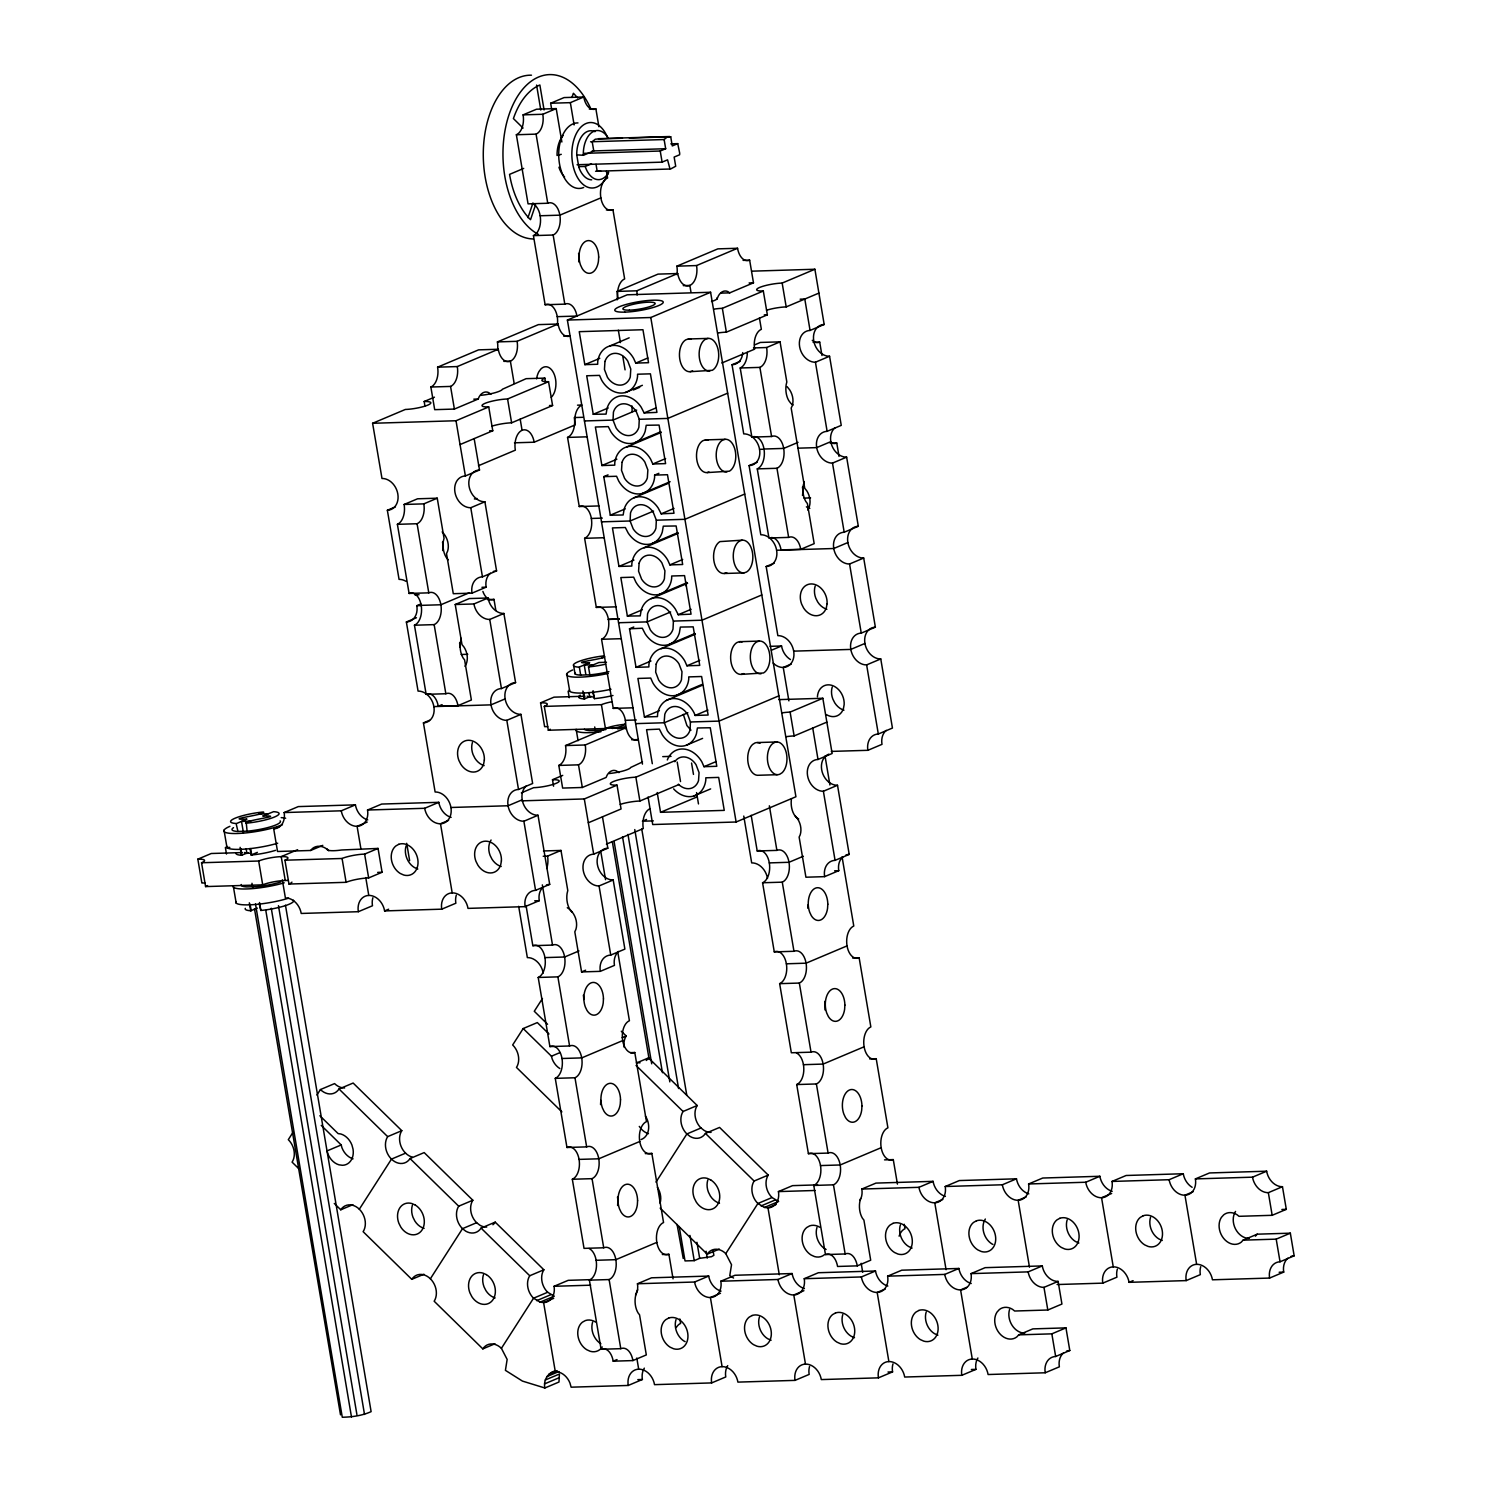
<?xml version="1.0" encoding="UTF-8"?>
<svg xmlns="http://www.w3.org/2000/svg" width="1492" height="1492" viewBox="0 0 1492 1492"><rect width="100%" height="100%" fill="white"/><g stroke="black" fill="none" stroke-linecap="round" stroke-linejoin="round"><path stroke-width="1.5" d="M654.615 475.109L654.615 477.365A24.581 19.21 67.1 0 1 639.882 493.889A24.581 19.21 67.1 0 1 618.714 481.077L616.569 476.265L603.775 476.657L610.303 515.188L623.152 514.982L624.141 509.182A24.581 19.21 67.1 0 1 658.27 508.138L661.198 513.826L673.992 513.248L667.483 474.717L654.615 475.109L658.886 473.318M578.71 261.883L578.971 257.65A16.375 9.791 88.3 0 0 578.579 253.398M600.549 1104.602L600.81 1100.369M617.613 1205.499L617.875 1201.265A16.375 9.791 88.3 0 0 617.483 1197.013M807.899 908.33L808.123 904.767M824.927 1009.898L825.188 1005.664A16.375 9.791 88.3 0 0 824.778 1001.412M677.722 143.642L672.277 145.936L670.71 136.76L667.222 137.003L664.127 139.539L665.674 148.734L660.229 151.028L662.112 162.143L667.558 159.849L670.076 169.267L675.708 166.246L674.142 157.07L679.606 154.776L679.699 153.172L677.722 143.642L670.822 143.847M545.27 1379.988L559.407 1374.039L558.978 1382.021L544.86 1387.989C543.107 1380.137 548.142 1372.286 556.031 1370.644M461.289 638.315L460.375 642.25A16.375 9.791 88.3 0 0 463.191 658.084L464.59 659.874L471.379 699.99L457.951 705.66L438.256 706.257A16.375 9.791 88.3 0 0 426.152 694.34L414.459 625.223A16.375 9.791 88.3 0 0 421.192 605.36A16.375 9.791 88.3 0 0 409.088 593.443L397.394 524.326A16.375 9.791 88.3 0 0 404.127 504.464L417.555 498.794L437.249 498.197L444.038 538.276L443.31 541.354A16.375 9.791 88.3 0 0 448.197 559.817M860.604 1198.524L859.69 1202.459A16.375 9.791 88.3 0 0 862.488 1218.311L863.905 1220.083L870.694 1260.199L857.266 1265.869L837.572 1266.466A16.375 9.791 88.3 0 0 825.468 1254.567L813.774 1185.45A16.375 9.791 88.3 0 0 820.507 1165.569A16.375 9.791 88.3 0 0 808.403 1153.67L796.709 1084.553A16.375 9.791 88.3 0 0 803.815 1068.925A16.375 9.791 88.3 0 0 796.392 1052.904M804.207 481.636L803.237 485.534A16.375 9.791 88.3 0 0 805.811 501.461L807.396 503.569L814.184 543.648L800.756 549.317L781.062 549.914A16.375 9.791 88.3 0 0 771.476 537.512M527.963 217.683L532.961 202.931M535.516 204.945L530.518 219.697A73.723 44.051 88.3 0 1 509.555 174.377L523.692 168.409M571.94 97.484L573.376 93.269A73.723 44.051 88.3 0 1 577.553 97.912M514.162 383.481L510.376 361.176A16.375 9.791 88.3 0 1 498.272 349.259L478.578 349.855L437.604 367.163A16.375 9.791 88.3 0 1 430.871 387.025L434.694 409.666L454.389 409.069L478.186 399.035L479.193 396.723A16.375 9.791 88.3 0 1 488.593 392.564L490.98 394.205M716.962 299.109L718.473 295.733A16.375 9.791 88.3 0 1 727.854 291.555L729.719 292.861L753.479 282.827L749.655 260.186A16.375 9.791 88.3 0 1 737.552 248.269L717.838 248.866L676.864 266.173A16.375 9.791 88.3 0 1 676.939 274.64M292.973 1132.372L288.31 1139.664A16.375 12.794 67.1 0 1 292.096 1162.137L298.587 1168.497M316.919 1095.035L320.426 1089.57L334.562 1083.602A16.375 12.794 67.1 0 0 344.633 1087.966M486.709 1227.077A16.375 12.794 67.1 0 1 479.771 1225.137L476.638 1222.694L462.501 1228.662L430.367 1278.775A16.375 12.794 67.1 0 0 411.792 1279.334L363.134 1231.683A16.375 12.794 67.1 0 0 359.33 1209.21L391.464 1159.116L405.6 1153.148M548.963 1033.975L537.325 1022.579L523.188 1028.547L512.67 1044.959A16.375 12.794 67.1 0 1 516.474 1067.433L561.887 1111.894M542.454 998.502L534.285 1011.278L547.564 1024.277M430.367 1278.775A16.375 12.794 67.1 0 1 434.172 1301.229L482.83 1348.88A16.375 12.794 67.1 0 1 501.405 1348.32L533.539 1298.208L547.676 1292.258L554.259 1296.194L540.123 1302.143L533.539 1298.208A16.375 12.794 67.1 0 1 529.735 1275.753L481.077 1228.102A16.375 12.794 67.1 0 1 465.653 1231.105L462.501 1228.662A16.375 12.794 67.1 0 1 458.697 1206.189L410.039 1158.557A16.375 12.794 67.1 0 1 391.464 1159.116A16.375 12.794 67.1 0 1 387.659 1136.643L339.001 1088.992A16.375 12.794 67.1 0 1 320.426 1089.57M655.976 1182.13L686.88 1133.957L700.998 1127.989L704.149 1130.432A16.375 12.794 67.1 0 0 711.069 1132.372M660.173 1208.11L707.208 1254.175A16.375 12.794 67.1 0 1 725.783 1253.616L757.899 1203.503L772.035 1197.535L778.619 1201.47L764.482 1207.438L757.899 1203.503A16.375 12.794 67.1 0 1 754.113 1181.03L705.436 1133.398A16.375 12.794 67.1 0 1 690.013 1136.4L686.88 1133.957A16.375 12.794 67.1 0 1 683.075 1111.484L636.04 1065.437M367.741 819.91A16.375 12.794 67.1 0 1 355.413 804.859L298.288 806.594L284.151 812.562A16.375 12.794 67.1 0 1 273.707 828.843L277.531 851.484L310.653 850.477L312.481 848.482A16.375 12.794 67.1 0 1 325.648 848.258L328.762 850.757M1045.221 1372.771A16.375 12.794 67.1 0 1 1055.665 1356.489L1069.801 1350.521L1065.959 1327.88L1032.837 1328.887L1018.7 1334.855L1016.891 1336.851A16.375 12.794 67.1 0 1 999.211 1333.046A16.375 12.794 67.1 0 1 997.029 1312.102L999.36 1309.547A16.375 12.794 67.1 0 1 1012.508 1309.323L1014.653 1311.02L1047.813 1310.013L1061.931 1304.045L1058.108 1281.404A16.375 12.794 67.1 0 1 1042.293 1265.925L985.149 1267.659L971.031 1273.627A16.375 12.794 67.1 0 1 960.587 1289.909L972.28 1359.025A16.375 12.794 67.1 0 1 988.096 1374.524L1045.221 1372.771L1059.357 1366.821A16.375 12.794 67.1 0 1 1063.591 1352.852M1269.599 1278.066A16.375 12.794 67.1 0 1 1280.043 1261.784L1294.161 1255.816L1290.338 1233.175L1257.215 1234.182L1243.078 1240.15L1241.269 1242.146A16.375 12.794 67.1 0 1 1223.589 1238.323A16.375 12.794 67.1 0 1 1221.389 1217.397L1223.72 1214.824A16.375 12.794 67.1 0 1 1236.887 1214.619L1239.013 1216.316L1272.172 1215.309L1286.309 1209.341L1282.467 1186.699A16.375 12.794 67.1 0 1 1266.652 1171.201L1209.527 1172.954L1195.39 1178.904A16.375 12.794 67.1 0 1 1184.946 1195.204L1196.64 1264.321A16.375 12.794 67.1 0 1 1212.455 1279.8L1269.599 1278.066L1283.717 1272.098A16.375 12.794 67.1 0 1 1287.95 1258.148M1255.387 1236.178L1257.215 1234.182M340.512 1414.845L254.479 908.721M683.243 1258.502L677.07 1224.466M557.225 316.658L576.938 316.062A16.375 9.791 88.3 0 0 564.815 304.144L553.14 235.027A16.375 9.791 88.3 0 0 559.873 215.165A16.375 9.791 88.3 0 0 547.75 203.248L528.056 203.863L516.363 134.746A16.375 9.791 88.3 0 0 523.095 114.865L536.523 109.214L556.218 108.599L561.869 142.001M551.779 109.923L550.66 103.246L564.088 97.577L583.782 96.98A16.375 9.791 88.3 0 0 595.886 108.897L598.907 126.727M523.095 114.865L542.808 114.269L556.218 108.599M550.66 103.246L570.354 102.65L583.782 96.98M561.272 154.329L557.038 155.466A24.581 14.678 88.3 0 1 563.099 135.53M594.991 131.669A24.581 14.678 88.3 0 0 576.733 154.87L583.409 155.28L593.76 150.916L592.193 141.721L595.308 139.204L598.796 138.942M578.672 166.619L585.237 166.433L591.485 163.784M606.442 171.319L607.58 178.014A16.375 9.791 88.3 0 0 600.847 197.876L559.873 215.165L540.16 215.762M497.489 350.396A16.375 9.791 88.3 0 0 497.414 341.91L538.388 324.622L558.083 324.025A16.375 9.791 88.3 0 0 570.205 335.924L563.64 336.129M617.128 299.892A16.375 9.791 88.3 0 0 617.054 291.406L658.028 274.118L677.722 273.521A16.375 9.791 88.3 0 0 689.826 285.438L690.964 292.115M437.604 367.163L457.298 366.566L498.272 349.259M497.414 341.91L517.109 341.314L558.083 324.025M642.474 764.109L567.389 320.053L627.218 294.801L710.602 292.264L795.926 796.747L736.115 821.999L652.713 824.535L648.069 797.026M617.054 291.406L636.748 290.809L677.722 273.521M676.864 266.173L696.559 265.557L737.552 248.269M405.992 581.32A16.375 12.794 67.1 0 0 399.054 579.381L387.361 510.264A16.375 12.794 67.1 0 0 397.823 493.983A16.375 12.794 67.1 0 0 381.989 478.484L372.608 423.28L405.339 409.461A16.375 2.965 -9.6 0 0 427.887 405.078A16.375 2.965 -9.6 0 0 424.176 401.516L434.433 397.189M567.389 320.053L650.792 317.516L710.602 292.264M609.948 345.939L629.176 337.826M584.827 364.645L597.695 364.253L597.695 361.996A24.581 19.21 67.1 0 1 612.429 345.473A24.581 19.21 67.1 0 1 633.578 358.304L635.741 363.097L648.535 362.705L642.959 329.732L579.25 331.672L584.827 364.645L599.784 358.341M372.608 423.28L456.011 420.744L488.742 406.924L492.77 430.759L460.04 444.579L465.392 475.948A16.375 12.794 67.1 0 0 454.948 492.248A16.375 12.794 67.1 0 0 470.763 507.728L482.457 576.845A16.375 12.794 67.1 0 0 472.013 593.145L453.288 593.704L446.518 553.625L447.675 550.996A16.375 12.794 67.1 0 0 442.154 531.917M488.742 406.924A16.375 2.965 -9.6 0 1 485.031 403.344A16.375 2.965 -9.6 0 1 507.578 398.979L548.552 381.672L552.581 405.507L511.607 422.814A16.375 2.965 -9.6 0 0 491.931 426.134M714.519 309.049A16.375 2.965 -9.6 0 1 722.352 308.322L763.326 291.015L767.354 314.849L726.38 332.156A16.375 2.965 -9.6 0 0 718.547 332.884M763.326 291.015A16.375 2.965 -9.6 0 1 759.615 287.452A16.375 2.965 -9.6 0 1 782.162 283.07L814.893 269.25L824.181 324.473A16.375 12.794 67.1 0 0 813.737 340.754A16.375 12.794 67.1 0 0 829.571 356.252L841.246 425.369L827.127 431.337A16.375 12.794 67.1 0 0 816.683 447.619L797.959 448.178M635.741 363.097L647.845 357.987M766.534 310.243A16.375 2.965 -9.6 0 1 786.191 306.904L818.922 293.085M625.297 392.527L642.381 385.309M633.429 389.953L639.714 387.305M754.598 344.894L760.342 342.451L780.055 341.855L786.825 381.971L786.172 384.638A16.375 9.791 88.3 0 0 788.746 400.565L790.779 403.269A16.375 9.791 88.3 0 0 793.147 405.022M593.238 414.291L606.088 414.105L607.076 408.286A24.581 19.21 67.1 0 1 641.206 407.241L644.134 412.93L656.928 412.37L650.419 373.839L637.55 374.212L637.55 376.488A24.581 19.21 67.1 0 1 622.798 392.993A24.581 19.21 67.1 0 1 601.649 380.18L599.504 375.387L586.71 375.76L593.238 414.291L608.195 407.987M478.466 465.728L515.337 450.155A16.375 9.791 88.3 0 1 522.069 430.293L520.186 419.14M514.479 442.807L534.173 442.21L575.147 424.903A16.375 9.791 88.3 0 1 581.88 405.041L577.516 405.171M721.83 363.004L754.616 349.165A16.375 9.791 88.3 0 1 761.349 329.303L759.428 317.983M753.497 347.934L766.627 347.524L780.055 341.855M465.392 475.948L479.51 469.999L474.158 438.611M827.127 431.337L815.434 362.22A16.375 12.794 67.1 0 1 799.619 346.722A16.375 12.794 67.1 0 1 810.063 330.441L824.181 324.473M387.361 510.264L395.436 506.87M763.717 449.223L759.559 449.353A16.375 12.794 67.1 0 0 743.725 433.874L732.031 364.757L740.107 361.344M636.674 410.095L613.025 420.091L584.454 420.949M404.127 504.464L423.821 503.867L437.249 498.197M644.134 412.93L656.256 407.82M727.667 393.161L667.856 418.413L639.285 419.289L636.189 411.4A16.375 12.794 67.1 0 0 613.436 412.09L613.025 420.091L616.121 427.98A16.375 12.794 67.1 0 0 638.874 427.29L639.285 419.289M815.434 362.22L829.571 356.252M470.763 507.728L484.9 501.778L496.575 570.895L482.457 576.845M635.144 442.546L660.788 431.729M627.013 446.835L661.198 432.419M601.891 465.541L614.76 465.15L614.76 462.893A24.581 19.21 67.1 0 1 629.493 446.369A24.581 19.21 67.1 0 1 650.643 459.2L652.806 463.993L665.6 463.602L659.072 425.071L646.222 425.276L645.234 431.076A24.581 19.21 67.1 0 1 611.105 432.12L608.27 426.619L595.383 427.01L601.891 465.541L616.849 459.238M603.775 476.657L608.046 474.866M652.806 463.993L665.618 458.585M642.362 493.423L670.132 481.711M634.231 497.713L668.416 483.277M610.303 515.188L625.26 508.884M798.034 442.359L783.692 448.421L763.997 449.017A16.375 9.791 88.3 0 0 751.875 437.1L740.2 367.983A16.375 9.791 88.3 0 0 747.305 352.373M465 666.365A16.375 12.794 67.1 0 0 464.049 647.136L461.998 644.6L455.228 604.521L469.346 598.553L488.07 597.994A16.375 12.794 67.1 0 0 503.886 613.473L515.579 682.59A16.375 12.794 67.1 0 0 505.135 698.89L490.999 704.858L433.874 706.593A16.375 12.794 67.1 0 0 418.058 691.094L406.365 621.977A16.375 12.794 67.1 0 0 416.809 605.696L420.837 603.98M835.054 427.7A16.375 12.794 67.1 0 0 831.958 445.754A16.375 12.794 67.1 0 0 846.635 457.149L858.31 526.266A16.375 12.794 67.1 0 0 847.866 542.547L833.748 548.515L776.623 550.25A16.375 12.794 67.1 0 0 760.789 534.77L749.096 465.635L757.171 462.24M653.589 511.066L630.09 520.988L601.518 521.846M469.57 592.66L440.886 604.764L421.192 605.36M472.013 593.145L486.131 587.177A16.375 12.794 67.1 0 1 490.383 573.208M830.802 441.651L816.683 447.619A16.375 12.794 67.1 0 0 832.499 463.098L844.192 532.234A16.375 12.794 67.1 0 0 833.748 548.515A16.375 12.794 67.1 0 0 849.563 563.995L861.257 633.112A16.375 12.794 67.1 0 0 850.813 649.412L793.688 651.146M661.198 513.826L674.03 508.418M406.365 621.977L416.454 617.725M455.228 604.521L473.934 603.962L488.07 597.994M744.732 494.057L684.921 519.309L656.349 520.186L653.254 512.297A16.375 12.794 67.1 0 0 630.501 512.987L630.09 520.988L633.186 528.877A16.375 12.794 67.1 0 0 655.939 528.187L656.349 520.186M832.499 463.098L846.635 457.149M652.209 543.442L677.853 532.625M644.078 547.732L678.263 533.315M473.934 603.962A16.375 12.794 67.1 0 0 489.749 619.441L503.886 613.473M618.956 566.438L631.825 566.046L631.825 563.789A24.581 19.21 67.1 0 1 646.558 547.266A24.581 19.21 67.1 0 1 667.726 560.078L669.871 564.89L682.665 564.498L676.137 525.967L663.287 526.172L662.299 531.973A24.581 19.21 67.1 0 1 628.169 533.017L625.335 527.515L612.447 527.907L618.956 566.438L633.913 560.115M669.871 564.89L682.683 559.481M659.427 594.32L687.197 582.607M651.295 598.609L687.607 583.279M627.367 616.084L640.217 615.879L641.206 610.079A24.581 19.21 67.1 0 1 675.335 609.034L678.263 614.723L691.057 614.144L684.548 575.614L671.68 576.005L671.68 578.262A24.581 19.21 67.1 0 1 656.946 594.786A24.581 19.21 67.1 0 1 635.797 581.973L633.634 577.162L620.84 577.553L627.367 616.084L642.325 609.78M844.192 532.234L858.31 526.266M773.154 663.063A16.375 12.794 67.1 0 0 793.707 657.263A16.375 12.794 67.1 0 0 777.854 635.648L766.161 566.531L774.236 563.137M438.256 706.257L442.098 704.634M629.512 628.803L642.306 628.225L645.234 633.913A24.581 19.21 67.1 0 0 679.364 632.869L680.352 627.069L693.202 626.864L699.729 665.395L686.935 665.786L684.791 660.975A24.581 19.21 67.1 0 0 663.642 648.162A24.581 19.21 67.1 0 0 648.889 664.686L648.889 666.943L636.021 667.334L629.512 628.803L633.783 626.994M670.654 611.962L647.155 621.884L618.583 622.742M433.874 706.593A16.375 12.794 67.1 0 1 423.43 722.874L435.123 791.991A16.375 12.794 67.1 0 1 450.938 807.489L508.063 805.755A16.375 12.794 67.1 0 1 518.507 789.455L506.814 720.338A16.375 12.794 67.1 0 1 490.999 704.858A16.375 12.794 67.1 0 1 501.443 688.558L515.579 682.59M678.263 614.723L691.094 609.314M423.43 722.874L429.491 720.319M604.129 655.846A24.581 4.439 -9.6 0 0 577.292 662.112A24.581 4.439 -9.6 0 0 578.84 667.166L589.694 662.784C564.274 663.418 606.778 658.811 604.577 656.499M589.844 674.832L588.501 666.887L598.889 662.504L606.479 662.262M761.797 594.954L701.986 620.206L673.414 621.082L670.318 613.193A16.375 12.794 67.1 0 0 647.565 613.883L647.155 621.884L650.251 629.773A16.375 12.794 67.1 0 0 673.004 629.083L673.414 621.082M849.563 563.995L863.7 558.045L875.375 627.162A16.375 12.794 67.1 0 0 864.931 643.444L850.813 649.412A16.375 12.794 67.1 0 0 866.628 664.891L878.322 734.008A16.375 12.794 67.1 0 0 867.878 750.308L831.305 751.409M236.613 823.491L246.963 819.108C221.133 819.873 268.131 814.445 263.394 811.984A24.581 4.439 -9.6 0 0 235.158 818.175A24.581 4.439 -9.6 0 0 236.109 823.509L237.955 831.436L247.635 831.137A24.581 4.439 -9.6 0 0 280.123 820.88M245.751 823.23C243.196 820.432 288.236 815.322 262.741 816.049L273.595 811.667A24.581 4.439 -9.6 0 1 274.547 816.982A24.581 4.439 -9.6 0 1 246.292 823.192L247.094 831.175M669.274 644.339L694.918 633.522M661.143 648.628L695.328 634.212M547.695 726.697A16.375 2.965 -9.6 0 0 544.617 726.66L540.57 702.825L553.998 697.156L584.957 696.223M506.814 720.338L520.95 714.37L532.644 783.487L518.507 789.455M636.021 667.334L650.978 661.012M204.945 883.04A16.375 2.965 -9.6 0 0 201.868 883.003L197.839 859.168L211.267 853.499L242.208 852.566M273.707 828.843L279.769 826.288M580.276 695.141A24.581 4.439 -9.6 0 0 584.211 698.946L590.925 696.298M284.151 812.562L341.276 810.809L355.413 804.859M686.935 665.786L699.748 660.378M236.09 852.865A24.581 4.439 -9.6 0 0 241.48 855.27L248.194 852.641M250.022 848.5L251.122 855.009L257.37 852.361M360.877 848.612L357.092 826.307A16.375 12.794 67.1 0 0 367.536 810.025L381.672 804.057L438.797 802.323A16.375 12.794 67.1 0 0 451.125 817.374M297.617 849.713L281.223 856.632A16.375 2.965 -9.6 0 0 258.675 861.015L201.551 862.749A16.375 2.965 -9.6 0 0 197.839 859.168M771.457 650.232L781.547 645.98A16.375 12.794 67.1 0 0 790.443 659.539M367.2 822.055L357.092 826.307A16.375 12.794 67.1 0 1 341.276 810.809M676.491 695.216L702.135 684.399M310.653 850.477L322.776 845.367M666.271 700.475L702.583 685.145M618.919 772.632L616.532 770.972A16.375 9.791 88.3 0 0 607.132 775.131L606.125 777.444L582.328 787.478L562.633 788.074L558.81 765.433A16.375 9.791 88.3 0 0 565.543 745.571L606.517 728.283L626.211 727.667A16.375 9.791 88.3 0 0 638.315 739.584L631.75 739.79M367.536 810.025L424.679 808.291L438.797 802.323M644.432 716.981L657.468 716.589L657.655 713.568A24.581 19.21 67.1 0 1 673.526 698.536A24.581 19.21 67.1 0 1 694.134 712.934L695.086 715.451L708.122 715.041L701.613 676.51L688.745 676.902L688.745 679.158A24.581 19.21 67.1 0 1 674.011 695.682A24.581 19.21 67.1 0 1 652.862 682.87L650.698 678.058L637.905 678.45L644.432 716.981L659.389 710.677M565.543 745.571L585.237 744.974L626.211 727.667M861.257 633.112L875.375 627.162M791.301 664.033L783.244 667.428L788.895 700.886M687.868 712.784L664.276 722.762L635.648 723.639M284.935 860.213L342.078 858.478A16.375 2.965 -9.6 0 1 364.626 854.095L378.054 848.426L382.083 872.26L368.655 877.93A16.375 2.965 -9.6 0 0 346.107 882.313L288.982 884.047L284.935 860.213A16.375 2.965 -9.6 0 0 281.223 856.632L285.252 880.466M695.086 715.451L707.917 710.043M448.57 820.358L440.494 823.77A16.375 12.794 67.1 0 1 424.679 808.291M521.361 792.849L533.632 787.683A16.375 2.965 -9.6 0 0 556.199 783.3A16.375 2.965 -9.6 0 0 552.488 779.719L562.726 775.392M245.285 908.348A24.581 4.439 -9.6 0 0 250.675 910.754L257.389 908.124M522.2 799.787L508.063 805.755A16.375 12.794 67.1 0 0 523.878 821.234L535.572 890.351A16.375 12.794 67.1 0 0 525.128 906.632L468.003 908.386A16.375 12.794 67.1 0 0 452.188 892.887L440.494 823.77A16.375 12.794 67.1 0 0 450.938 807.489M778.861 695.85L719.051 721.102L690.423 721.979L687.719 714.631A16.375 12.794 67.1 0 0 664.817 714.22L664.127 722.147L667.316 730.67A16.375 12.794 67.1 0 0 690.069 729.98L690.423 721.979M866.628 664.891L880.765 658.942L892.44 728.059L878.322 734.008M642.53 761.908L630.762 767.429A16.375 2.965 -9.6 0 1 621.511 771.401L617.483 772.297A16.375 2.965 -9.6 0 1 609.146 773.527M686.339 745.235L702.601 738.372M523.878 821.234L538.015 815.266L549.709 884.383L535.572 890.351M521.752 800.85L584.304 798.947L617.035 785.146L621.064 808.981L588.333 822.782L593.685 854.17A16.375 12.794 67.1 0 0 583.241 870.451A16.375 12.794 67.1 0 0 599.057 885.95L610.75 955.067A16.375 12.794 67.1 0 0 600.306 971.348L581.582 971.926L574.812 931.847L575.968 929.199A16.375 12.794 67.1 0 0 567.296 907.714M617.035 785.146A16.375 2.965 -9.6 0 1 613.324 781.566A16.375 2.965 -9.6 0 1 635.872 777.183L674.794 760.752M782.274 712.84A16.375 2.965 -9.6 0 1 790.107 712.094L822.838 698.275L832.144 753.497L818.008 759.465A16.375 12.794 67.1 0 0 807.564 775.747A16.375 12.794 67.1 0 0 823.379 791.245L835.072 860.362A16.375 12.794 67.1 0 0 824.628 876.643L805.922 877.221L799.134 837.105L800.197 834.83A16.375 12.794 67.1 0 0 797.66 818.94L795.049 815.676M282.324 879.851L285.401 897.96A16.375 12.794 67.1 0 1 301.216 913.458L358.341 911.705L372.478 905.756A16.375 12.794 67.1 0 1 372.888 897.755M667.316 759.95A24.581 19.21 67.1 0 1 701.855 761.871L704 766.683L716.104 761.573M620.243 804.356A16.375 2.965 -9.6 0 1 639.9 801.018L678.841 784.587M786.321 736.675A16.375 2.965 -9.6 0 1 794.136 735.929L826.885 722.109M365.764 877.594L368.785 895.424A16.375 12.794 67.1 0 1 384.6 910.922L388.647 909.206M543.2 856.24L547.564 856.11L560.992 850.44L567.781 890.519L567.072 893.596A16.375 9.791 88.3 0 0 571.94 912.06M693.556 796.113L710.658 788.895M657.207 792.532L660.546 812.319L696.876 796.989M646.521 819.481L642.418 821.215L653.365 820.88M384.6 910.922L441.744 909.169L455.862 903.22A16.375 12.794 67.1 0 1 456.291 895.219M606.405 844.136L643.276 828.564A16.375 9.791 88.3 0 1 650.008 808.701M593.685 854.17L607.822 848.202L602.47 816.833M867.878 750.308L881.996 744.34A16.375 12.794 67.1 0 1 886.248 730.371M525.128 906.632L539.265 900.683A16.375 12.794 67.1 0 1 543.498 886.714M599.057 885.95L613.193 879.982L624.887 949.098L610.75 955.067M823.379 791.245L837.516 785.277L849.209 854.394L835.072 860.362M578.971 950.945L564.629 957.006L544.934 957.603A16.375 9.791 88.3 0 0 532.831 945.686L526.042 905.551M803.349 856.24L789.007 862.283L769.312 862.898A16.375 9.791 88.3 0 0 757.209 850.981L751.166 815.303M581.582 971.926L585.629 970.21M600.306 971.348L614.443 965.38A16.375 12.794 67.1 0 1 618.676 951.43M824.628 876.643L838.765 870.675A16.375 12.794 67.1 0 1 842.999 856.725M339.001 1088.992L353.138 1083.043L401.796 1130.675A16.375 12.794 67.1 0 0 412.184 1157.083M353.045 1158.836A16.375 12.794 67.1 0 1 341.948 1147.74L341.202 1144.942L327.065 1150.91L327.83 1153.708A16.375 12.794 67.1 0 0 338.926 1164.804L342.414 1165.289A16.375 12.794 67.1 0 0 353.045 1149.176L351.944 1145.073A16.375 12.794 67.1 0 0 340.847 1133.995L338.125 1133.603L319.866 1115.736M523.188 1028.547L551.443 1056.205L559.519 1052.793M387.659 1136.643L401.796 1130.675M622.127 1037.667L626.174 1035.97L621.306 1031.214M617.725 951.616L629.419 1020.733A16.375 9.791 88.3 0 0 622.686 1040.595L581.712 1057.903L561.999 1058.499A16.375 9.791 88.3 0 0 549.895 1046.582L538.202 977.465A16.375 9.791 88.3 0 0 544.934 957.603M842.085 856.912L853.778 926.028A16.375 9.791 88.3 0 0 847.046 945.891L806.072 963.179L786.377 963.795A16.375 9.791 88.3 0 0 774.273 951.877L762.58 882.76A16.375 9.791 88.3 0 0 769.312 862.898M410.039 1158.557L424.176 1152.589L472.833 1200.239A16.375 12.794 67.1 0 0 476.638 1222.694M636.431 1062.994L648.535 1057.884L697.193 1105.516A16.375 12.794 67.1 0 0 700.998 1127.989M334.283 1203.429L340.773 1209.788L352.877 1204.678M458.697 1206.189L472.833 1200.239M683.075 1111.484L697.193 1105.516M622.686 1040.595A16.375 9.791 88.3 0 0 634.79 1052.513L646.484 1121.63A16.375 9.791 88.3 0 0 639.751 1141.492L598.777 1158.799L579.064 1159.396A16.375 9.791 88.3 0 0 566.96 1147.479L555.266 1078.362A16.375 9.791 88.3 0 0 561.999 1058.499M847.046 945.891A16.375 9.791 88.3 0 0 859.15 957.808L870.843 1026.925A16.375 9.791 88.3 0 0 864.11 1046.787L823.136 1064.076L803.442 1064.691M481.077 1228.102L495.213 1222.134L543.871 1269.785A16.375 12.794 67.1 0 0 547.676 1292.258M705.436 1133.398L719.573 1127.43L768.231 1175.081A16.375 12.794 67.1 0 0 772.035 1197.535M411.792 1279.334L423.915 1274.224M529.735 1275.753L543.871 1269.785M754.113 1181.03L768.231 1175.081M639.751 1141.492A16.375 9.791 88.3 0 0 651.855 1153.409L663.548 1222.526A16.375 9.791 88.3 0 0 656.816 1242.388L615.842 1259.677L596.129 1260.292M864.11 1046.787A16.375 9.791 88.3 0 0 876.214 1058.705L887.908 1127.821A16.375 9.791 88.3 0 0 881.175 1147.684L840.201 1164.972L820.507 1165.569M644.32 1368.145A16.375 12.794 67.1 0 0 642.381 1379.485L628.244 1385.453L571.119 1387.187L569.981 1383.103A16.375 12.794 67.1 0 0 555.304 1371.707L543.61 1302.591A16.375 12.794 67.1 0 0 554.054 1286.291L568.191 1280.341L591.037 1279.632M779.29 1274.765L767.988 1207.886A16.375 12.794 67.1 0 0 778.432 1191.586L792.55 1185.636L817.691 1184.872M536.691 1300.651L550.809 1294.702M761.051 1205.946L775.187 1199.978M553.7 1298.32L543.61 1302.591L540.123 1302.143M776.064 1204.473L767.988 1207.886L764.482 1207.438M482.83 1348.88L494.952 1343.77M635.499 1295.112A16.375 12.794 67.1 0 0 637.457 1283.754L651.575 1277.805L708.7 1276.07A16.375 12.794 67.1 0 0 721.046 1291.121M707.208 1254.175L719.312 1249.065M859.877 1200.407A16.375 12.794 67.1 0 0 861.817 1189.049L875.953 1183.1L933.078 1181.347A16.375 12.794 67.1 0 0 945.406 1196.398M679.214 1226.536L685.033 1260.927L694.228 1260.647L699.673 1258.334L711.497 1256.693L713.866 1255.332L713.083 1250.744M255.468 903.91L342.283 1417.251C352.112 1417.046 362.183 1415.666 371.116 1411.656L285.457 905.196M637.457 1283.754L694.582 1282.02L708.7 1276.07M861.817 1189.049L918.941 1187.315L933.078 1181.347M809.578 1366.43A16.375 12.794 67.1 0 0 809.168 1374.412L795.031 1380.38L737.906 1382.114A16.375 12.794 67.1 0 0 722.091 1366.635L710.397 1297.518A16.375 12.794 67.1 0 0 720.841 1281.218L734.978 1275.268L792.103 1273.534A16.375 12.794 67.1 0 0 804.43 1288.584M946.077 1269.692L934.775 1202.813A16.375 12.794 67.1 0 0 945.219 1186.513L959.337 1180.564L1016.481 1178.811A16.375 12.794 67.1 0 0 1028.809 1193.861M720.487 1293.247L710.397 1297.518A16.375 12.794 67.1 0 1 694.582 1282.02M942.851 1199.4L934.775 1202.813A16.375 12.794 67.1 0 1 918.941 1187.315M549.093 1374.039L557.169 1370.626M546.799 1376.65L558.922 1371.521M720.841 1281.218L777.966 1279.483L792.103 1273.534M945.219 1186.513L1002.344 1184.779L1016.481 1178.811M544.599 1383.867L558.735 1377.899M892.981 1363.893A16.375 12.794 67.1 0 0 892.57 1371.894L878.434 1377.843L821.309 1379.578A16.375 12.794 67.1 0 0 805.475 1364.098L793.8 1294.981A16.375 12.794 67.1 0 0 804.244 1278.7L818.362 1272.732L875.506 1270.997A16.375 12.794 67.1 0 0 887.833 1286.048M1029.48 1267.156L1018.159 1200.277A16.375 12.794 67.1 0 0 1028.603 1183.977L1042.74 1178.027L1099.865 1176.274A16.375 12.794 67.1 0 0 1112.193 1191.325M589.098 1248.506A16.375 9.791 88.3 0 1 596.502 1264.526A16.375 9.791 88.3 0 1 589.396 1280.155L601.09 1349.272A16.375 9.791 88.3 0 1 613.193 1361.189L617.035 1359.566M613.193 1361.189L632.906 1360.573L646.316 1354.922L639.546 1314.806L638.128 1313.016A16.375 9.791 88.3 0 1 635.331 1297.182L636.245 1293.228A16.375 9.791 88.3 0 1 637.737 1289.853M803.89 1290.711L793.8 1294.981A16.375 12.794 67.1 0 1 777.966 1279.483M1026.235 1196.864L1018.159 1200.277A16.375 12.794 67.1 0 1 1002.344 1184.779M804.244 1278.7L861.369 1276.947L875.506 1270.997M1028.603 1183.977L1085.728 1182.242L1099.865 1176.274M977.894 1358A16.375 12.794 67.1 0 0 975.954 1369.358L961.818 1375.307L904.693 1377.041A16.375 12.794 67.1 0 0 888.878 1361.562L877.184 1292.445A16.375 12.794 67.1 0 0 887.628 1276.164L901.765 1270.196L958.89 1268.461A16.375 12.794 67.1 0 0 971.217 1283.512M1200.743 1266.652A16.375 12.794 67.1 0 0 1200.333 1274.634L1186.196 1280.602L1129.071 1282.337A16.375 12.794 67.1 0 0 1113.256 1266.857L1101.562 1197.74A16.375 12.794 67.1 0 0 1112.006 1181.44L1126.124 1175.491L1183.268 1173.738A16.375 12.794 67.1 0 0 1192.145 1187.315M885.26 1289.032L877.184 1292.445A16.375 12.794 67.1 0 1 861.369 1276.947M1111.652 1193.469L1101.562 1197.74A16.375 12.794 67.1 0 1 1085.728 1182.242M887.628 1276.164L944.753 1274.41L958.89 1268.461M1112.006 1181.44L1169.131 1179.706L1183.268 1173.738M636.804 1358.018L638.688 1369.171A16.375 12.794 67.1 0 1 654.522 1384.651L711.647 1382.916L725.765 1376.948A16.375 12.794 67.1 0 1 727.723 1365.609M966.629 1287.354L960.587 1289.909A16.375 12.794 67.1 0 1 944.753 1274.41M1193.022 1191.791L1184.946 1195.204A16.375 12.794 67.1 0 1 1169.131 1179.706M971.031 1273.627L1028.156 1271.874L1042.293 1265.925M1195.39 1178.904L1252.515 1177.169L1266.652 1171.201M1028.156 1271.874A16.375 12.794 67.1 0 0 1043.971 1287.372L1058.108 1281.404M1252.515 1177.169A16.375 12.794 67.1 0 0 1268.349 1192.668L1282.467 1186.699M1057.101 1284.537L1102.793 1283.139L1116.93 1277.171A16.375 12.794 67.1 0 1 1117.34 1269.188M1129.071 1282.337L1133.099 1280.64M1018.7 1334.855L1051.841 1333.848L1065.959 1327.88M1243.078 1240.15L1276.201 1239.143L1290.338 1233.175M688.334 339.001L685.835 339.803A16.375 9.791 88.3 0 0 679.681 358.434A16.375 9.791 88.3 0 0 690.125 371.695L712.318 370.296A16.375 9.791 88.3 0 0 718.473 351.646A16.375 9.791 88.3 0 0 708.029 338.404L688.334 339.001A16.375 9.791 88.3 0 1 690.889 339.299M708.029 338.404L705.529 339.206A16.375 9.791 88.3 0 0 699.375 357.838A16.375 9.791 88.3 0 0 709.819 371.098M690.125 371.695L692.624 370.893M705.399 439.898L702.9 440.7A16.375 9.791 88.3 0 0 696.745 459.331A16.375 9.791 88.3 0 0 707.189 472.591L729.383 471.192A16.375 9.791 88.3 0 0 735.537 452.542A16.375 9.791 88.3 0 0 725.093 439.301L705.399 439.898A16.375 9.791 88.3 0 1 707.954 440.196M725.093 439.301L722.594 440.103A16.375 9.791 88.3 0 0 716.44 458.734A16.375 9.791 88.3 0 0 726.884 471.994M707.189 472.591L708.961 472.013M742.158 540.179L739.659 540.999A16.375 9.791 88.3 0 0 733.505 559.631A16.375 9.791 88.3 0 0 743.967 572.891L746.448 572.07A16.375 9.791 88.3 0 0 752.602 553.439A16.375 9.791 88.3 0 0 742.158 540.179L719.965 541.596A16.375 9.791 88.3 0 0 713.81 560.227A16.375 9.791 88.3 0 0 724.254 573.487L743.967 572.891M724.254 573.487L726.753 572.686M739.528 641.691L737.029 642.492A16.375 9.791 88.3 0 0 730.875 661.124A16.375 9.791 88.3 0 0 741.319 674.384L763.512 672.967A16.375 9.791 88.3 0 0 769.667 654.335A16.375 9.791 88.3 0 0 759.223 641.075L739.528 641.691A16.375 9.791 88.3 0 1 742.083 641.989M759.223 641.075L756.724 641.896A16.375 9.791 88.3 0 0 750.569 660.527A16.375 9.791 88.3 0 0 761.032 673.787M741.319 674.384L743.818 673.582M552.003 1372.342L555.304 1371.707M600.679 170.965L597.192 171.226L596.017 164.325M601.742 657.692L603.29 657.506M593.443 664.798L584.249 665.078L585.797 674.253M258.993 814.035L268.187 813.755M250.712 821.141L241.518 821.421L243.457 832.872M588.501 666.887L589.042 666.849A24.581 4.439 -9.6 0 0 605.621 664.182M612.97 695.496A24.581 4.439 -9.6 0 1 594.413 698.629L592.772 692.157M251.122 855.009L251.682 854.972A24.581 4.439 -9.6 0 0 275.591 850.328M293.327 900.198A24.581 4.439 -9.6 0 1 260.858 910.456L259.216 903.984M589.321 109.084L595.886 108.897M516.363 134.746L536.076 134.131A16.375 9.791 88.3 0 0 542.808 114.269M598.516 138.681L669.759 136.518M599.467 138.924L622.444 138.234M629.344 138.01L670.71 136.76M590.571 141.777L664.127 139.539M592.138 150.972L665.674 148.734M584.379 153.34L660.229 151.028M577.068 164.735L662.112 162.143M595.569 171.263L669.106 169.044M606.386 209.98L612.951 209.794L624.644 278.911A16.375 9.791 88.3 0 0 617.912 298.773M557.318 325.144A16.375 9.791 88.3 0 0 545.121 304.741L533.427 235.624L553.14 235.027M743.091 260.373L749.655 260.186M752.36 271.152L814.893 269.25M749.096 282.958L753.479 282.827M683.261 285.625L689.826 285.438A16.375 9.791 88.3 0 0 696.559 265.557M720.972 293.122L729.719 292.861M545.121 304.741L564.815 304.144M800.16 299.183L804.803 299.053L810.063 330.441M813.14 342.339L819.705 342.134L821.98 355.525M503.811 361.381L510.376 361.176A16.375 9.791 88.3 0 0 517.109 341.314M740.2 367.983L759.894 367.386A16.375 9.791 88.3 0 0 766.627 347.524M548.552 381.672A16.375 2.965 -9.6 0 1 544.841 378.11L526.135 378.67L502.468 389.225A16.375 2.965 -9.6 0 1 493.218 393.198L489.19 394.093A16.375 2.965 -9.6 0 1 480.853 395.305M430.871 387.025L450.565 386.428A16.375 9.791 88.3 0 0 457.298 366.566M473.803 399.166L478.186 399.035M583.055 417.294L574.289 417.555A16.375 9.791 88.3 0 1 567.557 437.417L579.25 506.534A16.375 9.791 88.3 0 1 591.354 518.451L602.302 518.116M567.557 437.417L587.27 436.82M751.875 437.1L771.588 436.503A16.375 9.791 88.3 0 1 783.692 448.421A16.375 9.791 88.3 0 1 776.959 468.283L788.653 537.4A16.375 9.791 88.3 0 1 800.756 549.317M830.205 443.236L836.77 443.031L839.045 456.421M788.653 537.4L768.94 537.997L757.265 468.88L776.959 468.283M804.02 498.104L810.585 497.899M579.25 506.534L598.963 505.937M397.394 524.326L417.089 523.729A16.375 9.791 88.3 0 0 423.821 503.867M619.367 619.012L608.419 619.348A16.375 9.791 88.3 0 0 596.315 607.43L584.622 538.314L604.335 537.717M481.972 587.307L486.131 587.177M409.088 593.443L428.782 592.846A16.375 9.791 88.3 0 1 440.886 604.764A16.375 9.791 88.3 0 1 434.153 624.626L445.847 693.743A16.375 9.791 88.3 0 1 457.951 705.66M414.888 594.879L419.047 594.748M487.418 599.579L493.983 599.374L495.866 610.526M416.809 605.696L420.968 605.565M596.315 607.43L616.028 606.834M414.459 625.223L434.153 624.626M608.288 619.422L619.236 619.087M621.25 638.688L601.556 639.285L613.249 708.402A16.375 9.791 88.3 0 1 625.428 728.805M461.215 654.484L467.779 654.279M770.114 646.334L781.547 645.98M608.923 671.661A24.581 4.439 -9.6 0 1 590.384 674.794L580.183 675.111A24.581 4.439 -9.6 0 1 574.812 672.687M426.152 694.34L445.847 693.743M540.57 702.825A16.375 2.965 -9.6 0 1 544.282 706.406L601.425 704.672A16.375 2.965 -9.6 0 1 611.925 701.744M778.824 699.617L822.838 698.275M613.249 708.402L632.944 707.805M625.353 720.319L636.301 719.983M544.282 706.406L548.329 730.241L605.454 728.506A16.375 2.965 -9.6 0 1 624.29 724.366M757.488 742.55L777.183 741.953M662.746 756.63L671.064 756.369M558.81 765.433L578.504 764.837A16.375 9.791 88.3 0 0 585.237 744.974M704 766.683L716.794 766.291L710.267 727.76L697.417 727.965L696.428 733.766A24.581 19.21 67.1 0 1 662.299 734.81L659.371 729.122L646.577 729.7L652.321 763.699M777.183 774.702L757.488 775.299A16.375 9.791 88.3 0 1 748.033 762.654A16.375 9.791 88.3 0 1 752.583 744.489L754.952 742.979A16.375 9.791 88.3 0 1 760.025 743.258M660.546 812.319L724.254 810.38L718.678 777.407L705.809 777.798L705.809 780.055A24.581 19.21 67.1 0 1 673.619 788.876M237.955 831.436L237.452 831.436A24.581 4.439 -9.6 0 1 233.517 827.65M229.805 847.4L225.385 847.531L226.486 854.039M378.054 848.426L341.631 849.992A16.375 2.965 -9.6 0 1 327.345 849.004M543.48 850.962L560.992 850.44M757.209 850.981L776.903 850.384A16.375 9.791 88.3 0 1 789.007 862.283A16.375 9.791 88.3 0 1 782.274 882.164L793.968 951.281A16.375 9.791 88.3 0 1 806.072 963.179A16.375 9.791 88.3 0 1 799.339 983.06L811.033 1052.177A16.375 9.791 88.3 0 1 823.136 1064.076A16.375 9.791 88.3 0 1 816.404 1083.957L828.097 1153.074A16.375 9.791 88.3 0 1 840.201 1164.972A16.375 9.791 88.3 0 1 833.468 1184.834L845.162 1253.97A16.375 9.791 88.3 0 1 857.266 1265.869M377.663 872.391L382.083 872.26M201.551 862.749L205.579 886.584L262.704 884.849A16.375 2.965 -9.6 0 1 288.329 880.504M834.606 870.806L838.765 870.675M762.58 882.76L782.274 882.164M534.695 900.814L539.265 900.683M532.831 945.686L552.525 945.089A16.375 9.791 88.3 0 1 564.629 957.006A16.375 9.791 88.3 0 1 557.896 976.868L569.59 1045.985A16.375 9.791 88.3 0 1 581.712 1057.903A16.375 9.791 88.3 0 1 574.98 1077.765L586.654 1146.882A16.375 9.791 88.3 0 1 598.777 1158.799A16.375 9.791 88.3 0 1 592.044 1178.661L603.719 1247.778A16.375 9.791 88.3 0 1 615.842 1259.677A16.375 9.791 88.3 0 1 609.109 1279.558L620.784 1348.675A16.375 9.791 88.3 0 1 632.906 1360.573M774.273 951.877L793.968 951.281M852.585 957.995L859.15 957.808M538.202 977.465L557.896 976.868M811.033 1052.177L791.338 1052.774L779.645 983.657L799.339 983.06M549.895 1046.582L569.59 1045.985M630.407 1052.643L634.79 1052.513M869.649 1058.891L876.214 1058.705M555.266 1078.362L574.98 1077.765M796.709 1084.553L816.404 1083.957M566.96 1147.479L586.654 1146.882M645.29 1153.614L651.855 1153.409M808.403 1153.67L828.097 1153.074M884.532 1159.862L893.279 1159.601L897.438 1184.126M603.719 1247.778L584.025 1248.375L572.331 1179.258L592.044 1178.661M813.774 1185.45L833.468 1184.834M778.432 1191.586L814.986 1190.485M1281.889 1209.471L1286.309 1209.341M662.355 1254.511L668.92 1254.306L673.06 1278.831M825.468 1254.567L845.162 1253.97M589.396 1280.155L609.109 1279.558M554.054 1286.291L590.627 1285.19M1279.148 1272.247L1283.717 1272.098M601.09 1349.272L620.784 1348.675M637.811 1379.634L642.381 1379.485M887.982 1372.025L892.57 1371.894M971.385 1369.488L975.954 1369.358M544.86 1387.989L522.442 1381.088L505.415 1370.346L507.149 1359.436L501.405 1348.32M632.142 411.699L631.974 405.936M683.336 714.388L686.917 725.56L690.964 730.166M417.797 869.034L414.384 867.505A16.375 12.794 67.1 0 1 406.104 845.871M1162.268 1240.467L1158.836 1238.938A16.375 12.794 67.1 0 1 1150.556 1217.304M1078.865 1243.004L1075.434 1241.475A16.375 12.794 67.1 0 1 1067.172 1219.841M992.907 1244.384L992.049 1244.011A16.375 12.794 67.1 0 1 985.335 1219.039M912.078 1248.077L908.647 1246.529A16.375 12.794 67.1 0 1 900.385 1224.895M826.12 1249.457L825.263 1249.065A16.375 12.794 67.1 0 1 816.982 1227.431M937.89 1335.172L934.458 1333.643A16.375 12.794 67.1 0 1 926.196 1312.009M854.506 1337.709L851.074 1336.179A16.375 12.794 67.1 0 1 842.793 1314.545M771.103 1340.245L767.671 1338.716A16.375 12.794 67.1 0 1 759.409 1317.082M685.145 1341.625L684.287 1341.252A16.375 12.794 67.1 0 1 676.007 1319.618M587.158 696.149L587.96 696.54A16.375 2.965 -9.6 0 0 593.182 696.895M244.408 852.492L245.21 852.865A16.375 2.965 -9.6 0 0 250.451 853.237M733.56 1278.029L729.774 1275.641L731.528 1264.731L725.783 1253.616M321.265 1125.416L341.202 1144.942M523.058 128.051L513.416 118.577A73.723 44.051 88.3 0 1 539.862 84.988L544.076 109.96M787.105 386.652L789.716 389.916A16.375 12.794 67.1 0 1 792.252 405.805L791.17 408.062L804.747 488.276L806.78 490.812A16.375 12.794 67.1 0 1 807.75 510.022M551.443 1056.205L552.189 1059.003A16.375 12.794 67.1 0 0 559.854 1068.552M585.237 166.433L585.386 167.011A24.581 14.678 88.3 0 0 608.549 172.736M558.978 167.216L559.127 167.813A24.581 14.678 88.3 0 0 564.591 176.951M717.055 297.822L717.242 298.568A16.375 2.965 -9.6 0 1 711.535 301.533M1268.349 1192.668L1272.172 1215.309M1276.201 1239.143L1280.043 1261.784M1043.971 1287.372L1047.813 1310.013M1051.841 1333.848L1055.665 1356.489M782.162 283.07L786.191 306.904M759.894 367.386L771.588 436.503M825.02 756.015L829.925 784.997M904.227 1224.261L904.973 1228.718A16.375 9.791 88.3 0 0 899.098 1236.178M722.352 308.322L726.38 332.156M790.107 712.094L794.136 735.929M861.182 1263.314L862.693 1272.228M769.35 805.792L776.903 850.384M743.762 816.068L751.688 862.898A16.375 12.794 67.1 0 1 767.503 878.378M650.792 317.516L736.115 821.999M685.649 581.768L686.413 586.3M618.341 330.198L620.448 342.6M622.761 356.234L625.073 369.867M691.561 763.046L693.482 774.404M696.559 792.569L698.48 803.927M583.409 155.28L583.297 154.683A24.581 14.678 88.3 0 1 592.156 132.228A24.581 14.678 88.3 0 1 608.214 138.01M570.354 102.65L574.122 124.936M677.219 762.058L680.52 781.566M536.579 85.081L540.794 110.054M536.076 134.131L547.75 203.248M635.872 777.183L639.9 801.018M625.073 723.508L625.838 728.04M641.765 829.067L686.73 1094.904M634.771 829.571L678.58 1088.526M706.108 1251.228L707.264 1258.11M627.964 834.382L669.833 1081.887M696.95 1242.295L699.673 1258.334M601.425 704.672L605.454 728.506M622.518 836.676L662.448 1072.711M689.957 1235.432L694.228 1260.647M544.841 378.11L545.568 382.437M593.07 690.684L594.413 698.629M588.911 692.586L589.676 697.156M594.711 726.958L595.495 731.528M614.107 841.544L651.706 1063.833M612.335 841.768L649.169 1059.469M579.344 667.148L580.686 675.093M583.614 692.419L584.715 698.927M582.868 691.001L584.211 698.946M573.674 665.88L575.017 673.825M600.661 850.72L605.565 879.702M679.848 1318.965L680.613 1323.423A16.375 9.791 88.3 0 0 676.249 1327.544M566.773 673.862L569.72 691.262M578.075 740.685L576.154 729.346A32.768 5.912 -9.6 0 0 600.959 731.714M568.135 691.206L569.235 697.697M584.304 798.947L588.333 822.782M578.504 764.837L582.328 787.478M507.578 398.979L511.607 422.814M552.488 779.719L553.588 786.228M542.342 884.887L552.525 945.089M450.565 386.428L454.389 409.069M489.749 619.441L501.443 688.558M456.011 420.744L460.04 444.579M518.675 906.315L527.347 957.603A16.375 12.794 67.1 0 1 543.181 973.082M424.176 401.516L424.922 405.843M417.089 523.729L428.782 592.846M406.701 843.297L409.629 860.623M364.626 854.095L368.655 877.93M342.078 858.478L346.107 882.313M278.463 905.681L364.514 1414.453M271.264 908.218L356.924 1414.677M258.675 861.015L262.704 884.849M265.818 910.512L351.478 1416.971M250.675 849.004L251.682 854.972M259.515 902.511L260.858 910.456M246.161 848.911L246.945 853.499M251.98 883.283L252.745 887.871M240.883 848.762L241.984 855.27M250.078 904.245L251.178 910.754M240.137 847.325L241.48 855.27M249.332 902.809L250.675 910.754M224.024 830.205L226.989 847.605M236.184 903.089L233.218 885.688A32.768 5.912 -9.6 0 0 249.22 888.84A32.768 5.912 -9.6 0 0 284.207 882.816M812.748 728.077L818.008 759.465M576.845 155.485L578.821 167.216A24.581 14.678 88.3 0 0 591.671 179.842M583.67 187.47A32.768 19.582 88.3 0 1 558.922 159.42A32.768 19.582 88.3 0 1 577.982 122.922M608.549 172.139A32.768 19.582 88.3 0 1 579.418 180.476A32.768 19.582 88.3 0 1 577.963 130.755A32.768 19.582 88.3 0 1 607.542 137.544M533.036 238.962A81.911 48.938 88.3 0 1 483.277 155.727A81.911 48.938 88.3 0 1 531.469 75.197M538.276 234.337A81.911 48.938 88.3 0 1 511.495 108.133A81.911 48.938 88.3 0 1 590.757 108.674M668.92 1254.306A16.375 9.791 88.3 0 1 656.816 1242.388M579.064 1159.396A16.375 9.791 88.3 0 1 572.331 1179.258M547.564 856.11A16.375 9.791 88.3 0 1 546.706 868.512M583.353 995.239A16.375 9.791 88.3 0 1 583.745 999.472M340.773 1209.788A16.375 12.794 67.1 0 1 359.33 1209.21M1066.482 1351.174A16.375 12.794 67.1 0 1 1069.801 1350.521M1024.78 1333.121A16.375 12.794 67.1 0 1 1009.58 1309.472M961.818 1375.307A16.375 12.794 67.1 0 1 972.28 1359.025M495.12 1297.928A16.375 12.794 67.1 0 1 485.944 1290.655L484.023 1286.85A16.375 12.794 67.1 0 1 483.427 1274.765M495.213 1222.134A16.375 12.794 67.1 0 1 492.92 1224.745M600.884 1343.788A16.375 12.794 67.1 0 1 592.622 1322.154M424.082 1228.382A16.375 12.794 67.1 0 1 414.907 1221.109L412.986 1217.286A16.375 12.794 67.1 0 1 412.389 1205.219M602.246 1346.978A16.375 12.794 67.1 0 1 590.179 1351.286L586.766 1349.738A16.375 12.794 67.1 0 1 582.384 1322.21L585.312 1320.588A16.375 12.794 67.1 0 1 595.55 1322.005M795.031 1380.38A16.375 12.794 67.1 0 1 805.475 1364.098M711.647 1382.916A16.375 12.794 67.1 0 1 722.091 1366.635M628.244 1385.453A16.375 12.794 67.1 0 1 638.688 1369.171M878.434 1377.843A16.375 12.794 67.1 0 1 888.878 1361.562M613.193 879.982A16.375 12.794 67.1 0 1 597.378 864.502A16.375 12.794 67.1 0 1 607.822 848.202M640.049 1062.808A16.375 12.794 67.1 0 1 636.543 1062.379M624.216 1047.328A16.375 12.794 67.1 0 1 626.174 1035.97M648.535 1057.884A16.375 12.794 67.1 0 1 646.241 1060.495M1290.86 1256.469A16.375 12.794 67.1 0 1 1294.161 1255.816M1249.158 1238.416A16.375 12.794 67.1 0 1 1235.432 1228.793A16.375 12.794 67.1 0 1 1235.525 1211.429M1186.196 1280.602A16.375 12.794 67.1 0 1 1196.64 1264.321M645.421 1116.109A16.375 12.794 67.1 0 1 641.131 1139.534M719.498 1203.223A16.375 12.794 67.1 0 1 710.323 1195.95L708.402 1192.127A16.375 12.794 67.1 0 1 707.786 1180.06M824.293 1254.828A16.375 12.794 67.1 0 1 814.557 1256.581L811.126 1255.033A16.375 12.794 67.1 0 1 806.743 1227.506L809.671 1225.864A16.375 12.794 67.1 0 1 819.91 1227.301M648.461 1133.678A16.375 12.794 67.1 0 1 639.285 1126.404M657.394 1187.296A16.375 12.794 67.1 0 1 660.079 1203.167M1102.793 1283.139A16.375 12.794 67.1 0 1 1113.256 1266.857M786.377 963.795A16.375 9.791 88.3 0 1 779.645 983.657M893.279 1159.601A16.375 9.791 88.3 0 1 881.175 1147.684M798.705 818.996A16.375 9.791 88.3 0 1 791.431 798.891M845.889 855.047A16.375 12.794 67.1 0 1 849.209 854.394M837.516 785.277A16.375 12.794 67.1 0 1 822.148 771.849A16.375 12.794 67.1 0 1 828.825 754.15M280.757 881.977A24.581 4.439 -9.6 0 1 256.829 886.621L246.628 886.919A24.581 4.439 -9.6 0 1 241.256 884.514M288.571 898.184A32.768 5.912 -9.6 0 1 252.819 904.674A32.768 5.912 -9.6 0 1 235.904 901.56M441.744 909.169A16.375 12.794 67.1 0 1 452.188 892.887M501.2 866.498A16.375 12.794 67.1 0 1 492.024 859.224L490.103 855.42A16.375 12.794 67.1 0 1 491.073 840.015M546.408 885.036A16.375 12.794 67.1 0 1 549.709 884.383M538.015 815.266A16.375 12.794 67.1 0 1 523.338 803.871A16.375 12.794 67.1 0 1 526.434 785.818M358.341 911.705A16.375 12.794 67.1 0 1 368.785 895.424M520.95 714.37A16.375 12.794 67.1 0 1 505.135 698.89M484.135 765.601A16.375 12.794 67.1 0 1 474.96 758.328L473.039 754.523A16.375 12.794 67.1 0 1 472.442 742.438M282.454 824.722A32.768 5.912 -9.6 0 1 237.359 833.487A32.768 5.912 -9.6 0 1 229.936 826.326M281.186 817.635A32.768 5.912 -9.6 0 1 285.643 818.25M277.699 843.222A32.768 5.912 -9.6 0 1 242.711 849.246A32.768 5.912 -9.6 0 1 226.709 846.095M291.928 882.108A16.375 2.965 -9.6 0 1 288.982 884.047M207.575 885.558A16.375 2.965 -9.6 0 1 205.579 886.584M492.77 430.759A16.375 2.965 -9.6 0 1 489.693 430.722M552.581 405.507A16.375 2.965 -9.6 0 1 549.504 405.488M484.9 501.778A16.375 12.794 67.1 0 1 469.066 486.28A16.375 12.794 67.1 0 1 479.51 469.999M493.274 571.529A16.375 12.794 67.1 0 1 496.575 570.895M476.918 498.477A16.375 9.791 88.3 0 1 474.381 498.962M442.527 542.1A16.375 9.791 88.3 0 1 442.676 550.567M493.983 599.374A16.375 9.791 88.3 0 1 482.886 591.447M459.592 642.996A16.375 9.791 88.3 0 1 460.002 647.23M623.693 725.634A24.581 4.439 -9.6 0 1 612.261 728.469M605.938 729.532A24.581 4.439 -9.6 0 1 599.765 730.278L589.564 730.595A24.581 4.439 -9.6 0 1 584.398 729.308M625.372 726.977A32.768 5.912 -9.6 0 1 617.688 728.879M608.307 673.396A32.768 5.912 -9.6 0 1 572.648 676.976A32.768 5.912 -9.6 0 1 572.667 669.983M610.993 689.285A32.768 5.912 -9.6 0 1 569.459 689.752M550.306 729.234A16.375 2.965 -9.6 0 1 548.329 730.241M763.997 449.017A16.375 9.791 88.3 0 1 757.265 468.88M819.705 342.134A16.375 9.791 88.3 0 1 812.263 340.307M802.472 487.045A16.375 9.791 88.3 0 1 802.491 495.512M836.77 443.031A16.375 9.791 88.3 0 1 831.697 442.9M826.382 714.593A16.375 12.794 67.1 0 0 843.446 708.495L844.155 704.634A16.375 12.794 67.1 0 0 831.734 685.313A16.375 12.794 67.1 0 0 817.411 696.82M843.95 710.173A16.375 12.794 67.1 0 1 834.774 702.881L832.853 699.077A16.375 12.794 67.1 0 1 832.238 686.991M880.765 658.942A16.375 12.794 67.1 0 1 864.931 643.444M863.7 558.045A16.375 12.794 67.1 0 1 847.866 542.547M809.82 508.38A16.375 12.794 67.1 0 1 806.389 506.832M826.885 609.277A16.375 12.794 67.1 0 1 817.709 601.985L815.788 598.18A16.375 12.794 67.1 0 1 815.173 586.095M776.623 550.25A16.375 12.794 67.1 0 1 766.161 566.531M759.559 449.353A16.375 12.794 67.1 0 1 749.096 465.635M767.354 314.849A16.375 2.965 -9.6 0 1 764.277 314.831M742.736 352.578A16.375 12.794 67.1 0 1 732.031 364.757M608.419 619.348A16.375 9.791 88.3 0 1 601.686 639.21M591.354 518.451A16.375 9.791 88.3 0 1 584.622 538.314M612.951 209.794A16.375 9.791 88.3 0 1 600.847 197.876M636.748 290.809A16.375 9.791 88.3 0 1 637.121 295.062M522.069 430.293A16.375 9.791 88.3 0 1 534.173 442.21M533.129 203.994A16.375 9.791 88.3 0 1 540.533 220.014A16.375 9.791 88.3 0 1 533.427 235.624M536.598 378.8A16.375 9.791 88.3 0 1 539.022 371.471L540.999 368.897A16.375 9.791 88.3 0 1 554.483 374.996A16.375 9.791 88.3 0 1 551.275 397.338M678.356 784.195A16.375 12.794 67.1 0 0 698.536 780.596L699.058 772.632L696.037 764.706A16.375 12.794 67.1 0 0 674.794 761.722M598.684 257.034L598.423 261.286A16.375 9.791 88.3 0 1 582.16 268.504L580.537 265.091A16.375 9.791 88.3 0 1 586.095 241.126A16.375 9.791 88.3 0 1 598.684 257.034M603.458 998.875L603.197 1003.109A16.375 9.791 88.3 0 1 586.934 1010.326L585.312 1006.932A16.375 9.791 88.3 0 1 590.851 982.967A16.375 9.791 88.3 0 1 603.458 998.875M620.523 1099.772L620.262 1104.005A16.375 9.791 88.3 0 1 603.999 1111.223L602.376 1107.829A16.375 9.791 88.3 0 1 607.915 1083.863A16.375 9.791 88.3 0 1 620.523 1099.772M637.588 1200.668L637.326 1204.902A16.375 9.791 88.3 0 1 621.064 1212.119L619.441 1208.707A16.375 9.791 88.3 0 1 624.98 1184.741A16.375 9.791 88.3 0 1 637.588 1200.668M827.818 904.171L827.556 908.404A16.375 9.791 88.3 0 1 811.294 915.622L809.69 912.209A16.375 9.791 88.3 0 1 815.229 888.244A16.375 9.791 88.3 0 1 827.818 904.171M844.882 1005.067L844.621 1009.301A16.375 9.791 88.3 0 1 828.358 1016.518L826.755 1013.105A16.375 9.791 88.3 0 1 832.294 989.14A16.375 9.791 88.3 0 1 844.882 1005.067M861.947 1105.964L861.686 1110.197A16.375 9.791 88.3 0 1 845.423 1117.415L843.819 1114.002A16.375 9.791 88.3 0 1 849.358 1090.037A16.375 9.791 88.3 0 1 861.947 1105.964M484.34 760.081L483.632 763.941A16.375 12.794 67.1 0 1 460.841 764.296L458.902 760.472A16.375 12.794 67.1 0 1 468.432 740.274A16.375 12.794 67.1 0 1 484.34 760.081M501.405 860.977L500.697 864.838A16.375 12.794 67.1 0 1 477.906 865.192L475.967 861.369A16.375 12.794 67.1 0 1 485.497 841.171A16.375 12.794 67.1 0 1 501.405 860.977M827.09 603.738L826.382 607.598A16.375 12.794 67.1 0 1 803.573 607.953L801.652 604.148A16.375 12.794 67.1 0 1 811.182 583.932A16.375 12.794 67.1 0 1 827.09 603.738M604.969 361.456L604.447 369.419L607.468 377.345A16.375 12.794 67.1 0 0 630.277 377.028L630.78 369.046L627.778 361.12A16.375 12.794 67.1 0 0 604.969 361.456M622.033 462.352L621.511 470.316L624.533 478.242A16.375 12.794 67.1 0 0 647.341 477.925L647.864 469.943L644.842 462.016A16.375 12.794 67.1 0 0 622.033 462.352M639.098 563.249L638.576 571.212L641.597 579.138A16.375 12.794 67.1 0 0 664.406 578.803L664.928 570.839L661.907 562.913A16.375 12.794 67.1 0 0 639.098 563.249M656.163 664.145L655.659 672.109L658.662 680.035A16.375 12.794 67.1 0 0 681.471 679.699L681.993 671.736L678.972 663.809A16.375 12.794 67.1 0 0 656.163 664.145M774.646 742.382L772.297 743.893A16.375 9.791 88.3 0 0 768.138 764.109A16.375 9.791 88.3 0 0 779.719 774.273L782.088 772.763A16.375 9.791 88.3 0 0 786.228 752.546A16.375 9.791 88.3 0 0 774.646 742.382M398.793 844.304L395.865 845.945A16.375 12.794 67.1 0 0 400.248 873.473L403.679 875.002A16.375 12.794 67.1 0 0 417.797 859.392A16.375 12.794 67.1 0 0 398.793 844.304M668.696 1318.051L665.768 1319.674A16.375 12.794 67.1 0 0 670.15 1347.201L673.582 1348.749A16.375 12.794 67.1 0 0 687.719 1333.139A16.375 12.794 67.1 0 0 668.696 1318.051M893.074 1223.328L890.146 1224.969A16.375 12.794 67.1 0 0 894.529 1252.497L897.96 1254.045A16.375 12.794 67.1 0 0 912.078 1238.435A16.375 12.794 67.1 0 0 893.074 1223.328M752.099 1315.515L749.17 1317.138A16.375 12.794 67.1 0 0 753.553 1344.665L756.985 1346.213A16.375 12.794 67.1 0 0 771.103 1330.603A16.375 12.794 67.1 0 0 752.099 1315.515M976.458 1220.81L973.53 1222.433A16.375 12.794 67.1 0 0 977.913 1249.96L981.344 1251.508A16.375 12.794 67.1 0 0 995.481 1235.898A16.375 12.794 67.1 0 0 976.458 1220.81M835.483 1312.979L832.555 1314.601A16.375 12.794 67.1 0 0 836.937 1342.129L840.369 1343.677A16.375 12.794 67.1 0 0 854.506 1328.067A16.375 12.794 67.1 0 0 835.483 1312.979M1059.861 1218.274L1056.933 1219.897A16.375 12.794 67.1 0 0 1061.316 1247.424L1064.747 1248.972A16.375 12.794 67.1 0 0 1078.865 1233.362A16.375 12.794 67.1 0 0 1059.861 1218.274M918.885 1310.442L915.957 1312.083A16.375 12.794 67.1 0 0 920.34 1339.592L923.772 1341.14A16.375 12.794 67.1 0 0 937.89 1325.53A16.375 12.794 67.1 0 0 918.885 1310.442M1143.245 1215.738L1140.336 1217.36A16.375 12.794 67.1 0 0 1144.7 1244.888L1148.131 1246.435A16.375 12.794 67.1 0 0 1162.268 1230.825A16.375 12.794 67.1 0 0 1143.245 1215.738M710.714 1179.911L707.283 1178.382A16.375 12.794 67.1 0 0 694.265 1198.095L696.186 1201.918A16.375 12.794 67.1 0 0 717.428 1204.883A16.375 12.794 67.1 0 0 710.714 1179.911M415.317 1205.07L411.885 1203.54A16.375 12.794 67.1 0 0 398.868 1223.254L400.788 1227.058A16.375 12.794 67.1 0 0 422.012 1230.023A16.375 12.794 67.1 0 0 415.317 1205.07M486.355 1274.616L482.923 1273.086A16.375 12.794 67.1 0 0 469.887 1292.799L471.826 1296.623A16.375 12.794 67.1 0 0 493.05 1299.588A16.375 12.794 67.1 0 0 486.355 1274.616M629.419 310.15A16.375 2.965 -9.6 0 0 655.063 303.864A16.375 2.965 -9.6 0 0 632.515 304.48A16.375 2.965 -9.6 0 0 629.419 310.15M624.868 312.126A24.581 4.439 -9.6 0 0 663.119 302.671A24.581 4.439 -9.6 0 0 629.009 303.697A24.581 4.439 -9.6 0 0 624.868 312.126"/></g></svg>
